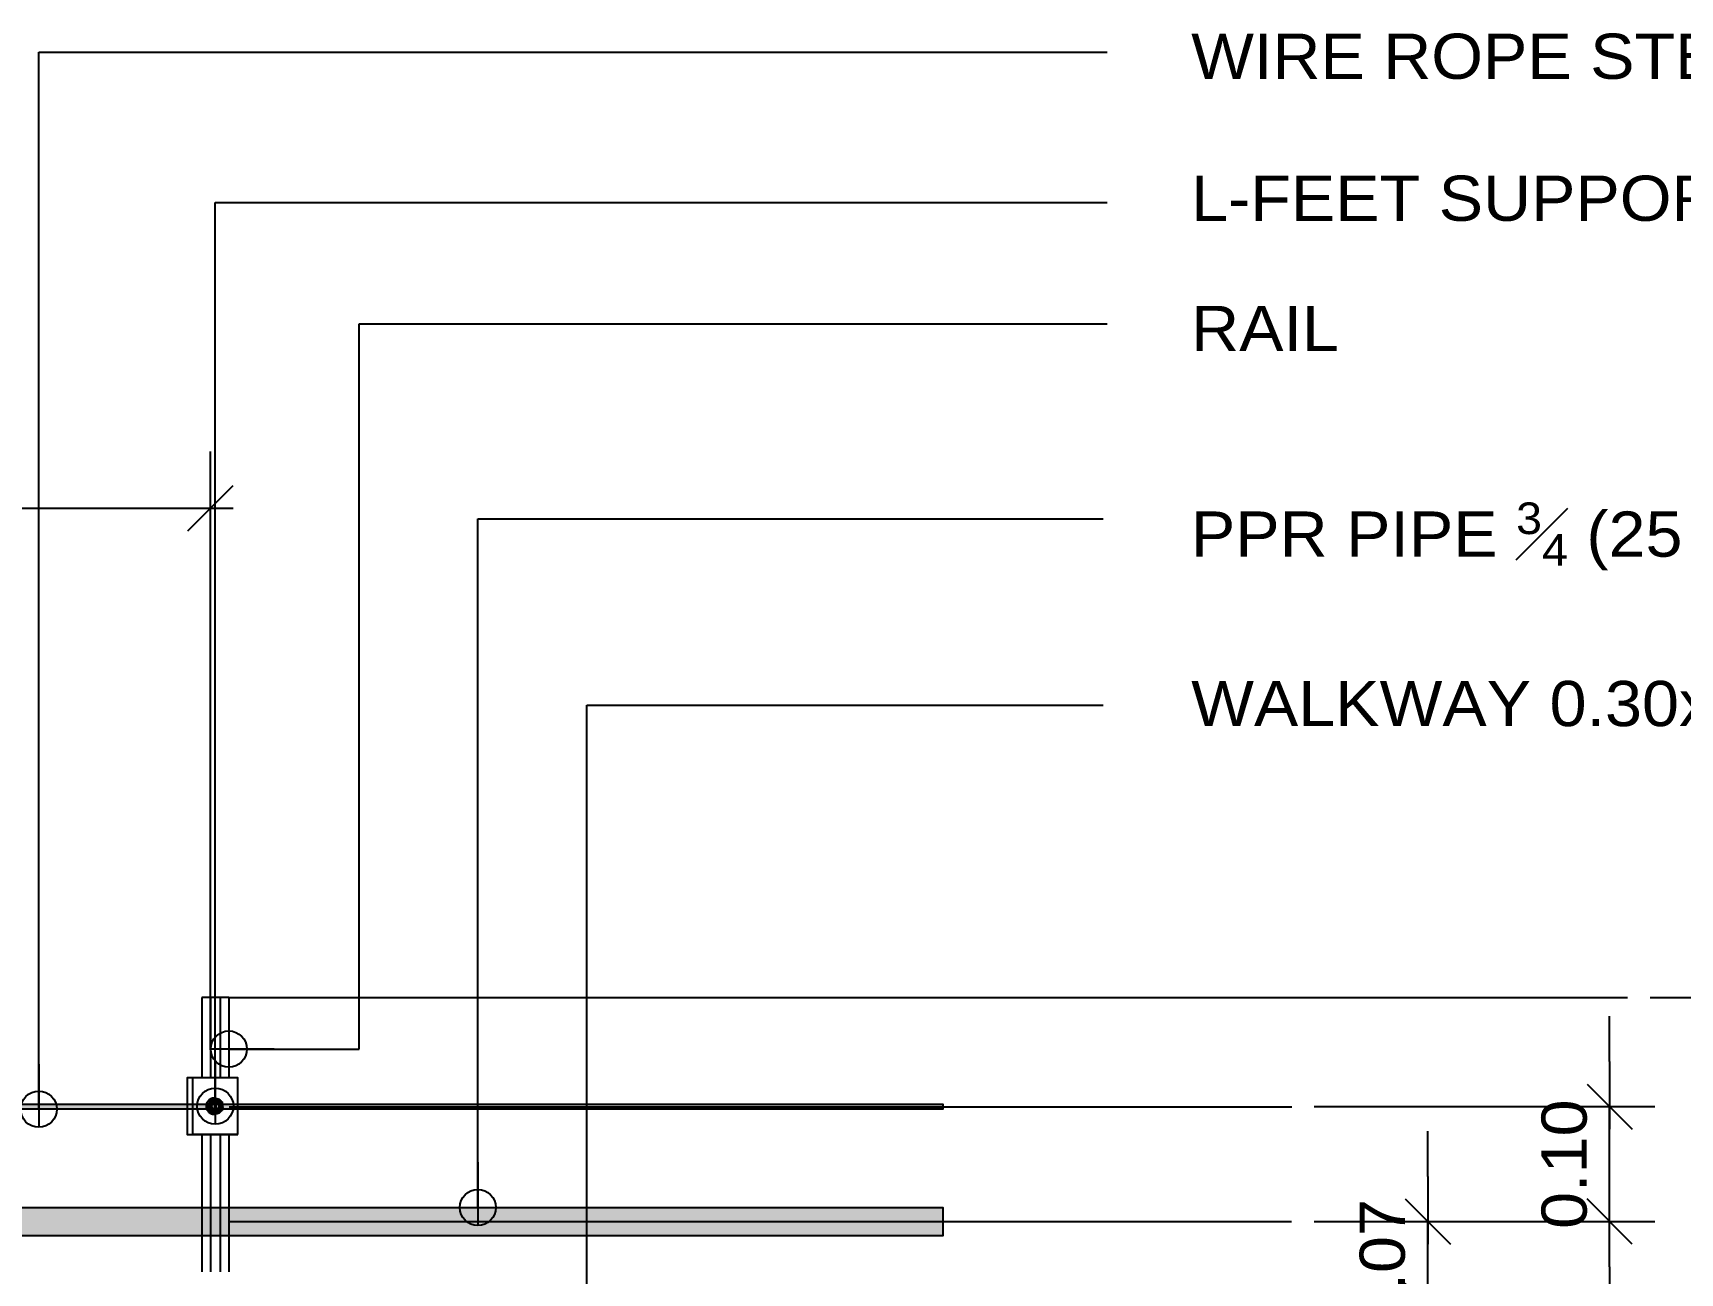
# Model space of a CAD drawing. Header units: millimetres. Extents: x 1732 to 2060, y 1135 to 1322.
# Drawn here: x 1949.1 to 1997.43, y 1285.91 to 1322.29 of the extents above; entities that cross this region are included whole.
import ezdxf

# ---------------------------------------------------------------- set-up
doc = ezdxf.new("R2010")
doc.units = ezdxf.units.MM
doc.linetypes.add('CRH_Centerline_03', pattern=[12, 6, -2, 2, -2])
doc.layers.get('Defpoints').update_dxf_attribs({"color": 2})
doc.layers.add('A-DIMS-0025', color=8, linetype='Continuous', lineweight=18)
doc.layers.add('text', color=7, linetype='Continuous')
doc.styles.add('Codia TRC', font='Cordia.shx', dxfattribs={"width": 0.9})
doc.styles.add('MASTER', font='cordia.shx', dxfattribs={"width": 1.1})
doc.dimstyles.new('C0200', dxfattribs={"dimscale": 0.2, "dimtxt": 1.5, "dimasz": 1, "dimexe": 1, "dimexo": 1, "dimgap": 0.6, "dimtad": 1, "dimtoh": 1, "dimzin": 0, "dimdsep": 46, "dimlunit": 6, "dimtxsty": 'Codia TRC', "dimblk": 'CC', "dimcen": 1, "dimclrd": 256, "dimclre": 256, "dimclrt": 2, "dimadec": 0, "dimazin": 0, "dimtfac": 1, "dimtix": 1, "dimtmove": 2, "dimatfit": 3, "dimldrblk": 'CC', "dimfxl": 1, "dimtolj": 1, "dimtzin": 0, "dimarcsym": 0})
doc.dimstyles.new('E0020', dxfattribs={"dimscale": 0.02, "dimtxt": 1.6, "dimasz": 2, "dimexe": 2, "dimexo": 1, "dimgap": 1, "dimtad": 1, "dimtoh": 1, "dimzin": 0, "dimdsep": 46, "dimlunit": 6, "dimtxsty": 'MASTER', "dimblk": 'AA', "dimcen": 1, "dimclrd": 256, "dimclre": 256, "dimclrt": 2, "dimadec": 0, "dimazin": 0, "dimtfac": 1, "dimtix": 1, "dimtmove": 2, "dimatfit": 3, "dimfxl": 1, "dimtolj": 1, "dimtzin": 0, "dimarcsym": 0})
doc.dimstyles.new('E0025', dxfattribs={"dimscale": 0.025, "dimtxt": 1.6, "dimasz": 1.6, "dimexe": 2, "dimexo": 1, "dimgap": 2, "dimtad": 1, "dimtih": 1, "dimtoh": 1, "dimdec": 4, "dimzin": 0, "dimdsep": 46, "dimlunit": 6, "dimtxsty": 'MASTER', "dimblk": 'AA', "dimcen": 1, "dimclrd": 256, "dimclre": 256, "dimclrt": 256, "dimadec": 0, "dimazin": 0, "dimtfac": 1, "dimtdec": 4, "dimtix": 1, "dimtmove": 2, "dimatfit": 3, "dimfxl": 1, "dimtolj": 1, "dimtzin": 0, "dimarcsym": 0})

# ---------------------------------------------------------------- blocks, each defined once
blk = doc.blocks.new('A$C9f13dd22')
at = {"color": 3, "linetype": 'Continuous'}
for p, q in [((-0.0071, 0.0005), (-0.0075, -0.0003)), ((-0.0071, 0.0006), (-0.0072, 0.0003)), ((-0.0069, 0.0015), (-0.0071, 0.0006)), ((-0.0067, 0.0012), (-0.0071, 0.0005)), ((-0.0066, 0.0024), (-0.0069, 0.0015)), ((-0.0062, 0.0019), (-0.0067, 0.0012)), ((-0.0061, 0.0033), (-0.0066, 0.0024)), ((-0.0064, 0.0017), (-0.0062, 0.0021)), ((-0.0064, 0.0016), (-0.0064, 0.0017)), ((-0.0062, 0.0021), (-0.006, 0.0026)), ((-0.0058, 0.0026), (-0.0062, 0.0019)), ((-0.0055, 0.0041), (-0.0061, 0.0033)), ((-0.006, 0.0026), (-0.0058, 0.003)), ((-0.0058, 0.003), (-0.0055, 0.0034)), ((-0.0054, 0.0034), (-0.0058, 0.0026)), ((-0.0048, 0.0048), (-0.0055, 0.0041)), ((-0.0055, 0.0034), (-0.0052, 0.0038)), ((-0.0054, 0.0006), (-0.0055, -0.0002)), ((-0.005, 0.0041), (-0.0054, 0.0034)), ((-0.0053, 0.0013), (-0.0054, 0.0006)), ((-0.005, 0.0021), (-0.0053, 0.0013)), ((-0.0052, 0.0038), (-0.0051, 0.0039)), ((-0.0046, 0.0048), (-0.005, 0.0041)), ((-0.0046, 0.0028), (-0.005, 0.0021)), ((-0.0044, 0.0052), (-0.0048, 0.0048)), ((-0.0042, 0.0055), (-0.0046, 0.0048)), ((-0.0042, 0.0034), (-0.0046, 0.0028)), ((-0.0044, 0.0001), (-0.0043, 0.0008)), ((-0.0044, -0.0005), (-0.0044, 0.0001)), ((-0.0043, 0.0008), (-0.0041, 0.0014)), ((-0.0038, 0.0062), (-0.0042, 0.0055)), ((-0.0036, 0.0039), (-0.0042, 0.0034)), ((-0.0041, 0.0014), (-0.0038, 0.002)), ((-0.0039, 0.0007), (-0.004, 0)), ((-0.0038, 0.0013), (-0.0039, 0.0007)), ((-0.0029, 0.0062), (-0.0038, 0.0062)), ((-0.0038, 0.002), (-0.0034, 0.0025)), ((-0.0035, 0.002), (-0.0038, 0.0013)), ((-0.003, 0.0044), (-0.0036, 0.0039)), ((-0.0031, 0.0025), (-0.0035, 0.002)), ((-0.0035, 0.0005), (-0.003, 0.0005)), ((0.0035, 0.0005), (-0.0035, 0.0005)), ((-0.0035, 0.0002), (-0.0035, 0.0005)), ((-0.0035, 0), (-0.0035, 0.0002)), ((-0.0034, 0.0025), (-0.003, 0.003)), ((-0.0026, 0.003), (-0.0031, 0.0025)), ((-0.0023, 0.0048), (-0.003, 0.0044)), ((-0.003, 0.003), (-0.0025, 0.0034)), ((-0.0028, 0.001), (-0.003, 0.0005)), ((-0.003, 0.0005), (0.003, 0.0005)), ((-0.002, 0.0062), (-0.0029, 0.0062)), ((-0.0026, 0.0014), (-0.0028, 0.001)), ((-0.002, 0.0034), (-0.0026, 0.003)), ((-0.0024, 0.0019), (-0.0026, 0.0014)), ((-0.0025, 0.0034), (-0.0019, 0.0038)), ((-0.0023, 0.0063), (-0.0024, 0.0062)), ((-0.002, 0.0022), (-0.0024, 0.0019)), ((-0.0014, 0.0065), (-0.0023, 0.0063)), ((-0.0016, 0.0051), (-0.0023, 0.0048)), ((-0.0012, 0.0062), (-0.002, 0.0062)), ((-0.0014, 0.0037), (-0.002, 0.0034)), ((-0.0016, 0.0025), (-0.002, 0.0022)), ((-0.0019, 0.0038), (-0.0013, 0.004)), ((-0.0008, 0.0052), (-0.0016, 0.0051)), ((-0.0012, 0.0028), (-0.0016, 0.0025)), ((-0.0005, 0.0066), (-0.0014, 0.0065)), ((-0.0007, 0.0039), (-0.0014, 0.0037)), ((-0.0013, 0.004), (-0.0006, 0.0041)), ((-0.0004, 0.0062), (-0.0012, 0.0062)), ((-0.0007, 0.0029), (-0.0012, 0.0028)), ((0, 0.0053), (-0.0008, 0.0052)), ((0, 0.004), (-0.0007, 0.0039)), ((-0.0002, 0.003), (-0.0007, 0.0029)), ((-0.0006, 0.0041), (0, 0.0042)), ((-0.0005, 0.0065), (-0.0005, 0.0066)), ((-0.0005, 0.0066), (-0.0005, 0.0066)), ((-0.0005, 0.0066), (-0.0005, 0.0066)), ((-0.0005, 0.0066), (-0.0005, 0.0066)), ((-0.0005, 0.0066), (-0.0005, 0.0066)), ((-0.0005, 0.0066), (-0.0005, 0.0066)), ((-0.0004, 0.0066), (-0.0005, 0.0066)), ((-0.0004, 0.0065), (-0.0005, 0.0065)), ((-0.0003, 0.0066), (-0.0004, 0.0066)), ((-0.0004, 0.0066), (-0.0004, 0.0066)), ((-0.0004, 0.0064), (-0.0004, 0.0065)), ((-0.0004, 0.0065), (-0.0004, 0.0065)), ((-0.0004, 0.0064), (-0.0004, 0.0064)), ((-0.0004, 0.0063), (-0.0004, 0.0064)), ((-0.0004, 0.0062), (-0.0004, 0.0063)), ((0.0004, 0.0062), (-0.0004, 0.0062)), ((-0.0003, 0.0065), (-0.0003, 0.0066)), ((-0.0003, 0.0064), (-0.0003, 0.0065)), ((-0.0003, 0.0065), (-0.0003, 0.0065)), ((-0.0003, 0.0065), (-0.0003, 0.0065)), ((-0.0003, 0.0065), (-0.0003, 0.0065)), ((-0.0003, 0.0063), (-0.0003, 0.0064)), ((-0.0003, 0.0064), (-0.0003, 0.0064)), ((-0.0003, 0.0062), (-0.0003, 0.0063)), ((-0.0003, 0.0063), (-0.0003, 0.0063)), ((0.0002, 0.003), (-0.0002, 0.003)), ((0.0008, 0.0052), (0, 0.0053)), ((0, 0.0042), (0.0006, 0.0041)), ((0.0007, 0.0039), (0, 0.004)), ((0.0007, 0.0029), (0.0002, 0.003)), ((0.0004, 0.0065), (0.0003, 0.0064)), ((0.0003, 0.0064), (0.0004, 0.0064)), ((0.0003, 0.0063), (0.0003, 0.0064)), ((0.0003, 0.0064), (0.0003, 0.0064)), ((0.0003, 0.0064), (0.0003, 0.0064)), ((0.0003, 0.0064), (0.0003, 0.0063)), ((0.0004, 0.0064), (0.0003, 0.0064)), ((0.0003, 0.0064), (0.0003, 0.0064)), ((0.0003, 0.0064), (0.0003, 0.0064)), ((0.0003, 0.0063), (0.0003, 0.0062)), ((0.0003, 0.0063), (0.0003, 0.0063)), ((0.0003, 0.0063), (0.0003, 0.0063)), ((0.0004, 0.0065), (0.0004, 0.0065)), ((0.0004, 0.0065), (0.0004, 0.0065)), ((0.0004, 0.0065), (0.0004, 0.0065)), ((0.0004, 0.0065), (0.0004, 0.0064)), ((0.0005, 0.0065), (0.0004, 0.0065)), ((0.0004, 0.0064), (0.0004, 0.0064)), ((0.0004, 0.0064), (0.0004, 0.0064)), ((0.0004, 0.0064), (0.0004, 0.0064)), ((0.0004, 0.0064), (0.0004, 0.0064)), ((0.0004, 0.0064), (0.0004, 0.0064)), ((0.0004, 0.0064), (0.0004, 0.0064)), ((0.0004, 0.0064), (0.0004, 0.0063)), ((0.0004, 0.0063), (0.0004, 0.0063)), ((0.0004, 0.0063), (0.0004, 0.0063)), ((0.0004, 0.0063), (0.0004, 0.0062)), ((0.0012, 0.0062), (0.0004, 0.0062)), ((0.0005, 0.0065), (0.0005, 0.0065)), ((0.0005, 0.0065), (0.0005, 0.0065)), ((0.0005, 0.0065), (0.0005, 0.0065)), ((0.0005, 0.0065), (0.0005, 0.0065)), ((0.0005, 0.0065), (0.0005, 0.0065)), ((0.0005, 0.0065), (0.0005, 0.0064)), ((0.0014, 0.0064), (0.0005, 0.0065)), ((0.0005, 0.0065), (0.0005, 0.0065)), ((0.0005, 0.0065), (0.0005, 0.0065)), ((0.0005, 0.0064), (0.0005, 0.0064)), ((0.0005, 0.0064), (0.0005, 0.0063)), ((0.0005, 0.0063), (0.0005, 0.0063)), ((0.0005, 0.0063), (0.0005, 0.0062)), ((0.0005, 0.0062), (0.0005, 0.0062)), ((0.0006, 0.0041), (0.0013, 0.004)), ((0.0014, 0.0037), (0.0007, 0.0039)), ((0.0012, 0.0028), (0.0007, 0.0029)), ((0.0016, 0.0051), (0.0008, 0.0052)), ((0.002, 0.0062), (0.0012, 0.0062)), ((0.0016, 0.0025), (0.0012, 0.0028)), ((0.0013, 0.004), (0.0019, 0.0038)), ((0.002, 0.0062), (0.0014, 0.0064)), ((0.002, 0.0034), (0.0014, 0.0037)), ((0.0023, 0.0048), (0.0016, 0.0051)), ((0.002, 0.0022), (0.0016, 0.0025)), ((0.0019, 0.0038), (0.0025, 0.0034)), ((0.0029, 0.0062), (0.002, 0.0062)), ((0.0026, 0.003), (0.002, 0.0034)), ((0.0024, 0.0019), (0.002, 0.0022)), ((0.003, 0.0044), (0.0023, 0.0048)), ((0.0026, 0.0014), (0.0024, 0.0019)), ((0.0025, 0.0034), (0.003, 0.003)), ((0.0031, 0.0025), (0.0026, 0.003)), ((0.0028, 0.001), (0.0026, 0.0014)), ((0.003, 0.0005), (0.0028, 0.001)), ((0.0038, 0.0062), (0.0029, 0.0062)), ((0.0036, 0.0039), (0.003, 0.0044)), ((0.003, 0.003), (0.0034, 0.0025)), ((0.003, 0.0005), (0.0035, 0.0005)), ((0.0035, 0.002), (0.0031, 0.0025)), ((0.0034, 0.0025), (0.0038, 0.002)), ((0.0038, 0.0013), (0.0035, 0.002)), ((0.0035, 0.0005), (0.0035, 0.0002)), ((0.0035, 0.0002), (0.0035, 0)), ((0.0042, 0.0034), (0.0036, 0.0039)), ((0.0042, 0.0055), (0.0038, 0.0062)), ((0.0038, 0.002), (0.0041, 0.0014)), ((0.0039, 0.0007), (0.0038, 0.0013)), ((0.004, 0), (0.0039, 0.0007)), ((0.0041, 0.0014), (0.0043, 0.0008)), ((0.0046, 0.0048), (0.0042, 0.0055)), ((0.0046, 0.0028), (0.0042, 0.0034)), ((0.0043, 0.0008), (0.0044, 0.0001)), ((0.0044, 0.0001), (0.0044, -0.0005)), ((0.0049, 0.0047), (0.0045, 0.005)), ((0.005, 0.0041), (0.0046, 0.0048)), ((0.005, 0.0021), (0.0046, 0.0028)), ((0.0055, 0.004), (0.0049, 0.0047)), ((0.0054, 0.0034), (0.005, 0.0041)), ((0.0053, 0.0013), (0.005, 0.0021)), ((0.0053, 0.0036), (0.0055, 0.0033)), ((0.0054, 0.0006), (0.0053, 0.0013)), ((0.0058, 0.0026), (0.0054, 0.0034)), ((0.0055, -0.0002), (0.0054, 0.0006)), ((0.0061, 0.0032), (0.0055, 0.004)), ((0.0055, 0.0033), (0.0058, 0.0029)), ((0.0058, 0.0029), (0.0061, 0.0024)), ((0.0062, 0.0019), (0.0058, 0.0026)), ((0.0066, 0.0024), (0.0061, 0.0032)), ((0.0061, 0.0024), (0.0063, 0.002)), ((0.0067, 0.0012), (0.0062, 0.0019)), ((0.0063, 0.002), (0.0064, 0.0017)), ((0.0069, 0.0015), (0.0066, 0.0024)), ((0.0071, 0.0005), (0.0067, 0.0012)), ((0.0072, 0.0005), (0.0069, 0.0015)), ((0.0075, -0.0003), (0.0071, 0.0005)), ((0.0072, 0.0003), (0.0072, 0.0005)), ((-0.0075, -0.0003), (-0.0075, -0.0005)), ((-0.0075, -0.0003), (-0.0071, -0.001)), ((-0.0075, -0.0005), (-0.0071, -0.0013)), ((-0.0072, -0.0015), (-0.0072, -0.001)), ((-0.0072, -0.001), (-0.0072, -0.0016)), ((-0.0072, -0.0011), (-0.0072, -0.001)), ((-0.0072, -0.0016), (-0.0072, -0.0011)), ((-0.0071, -0.002), (-0.0072, -0.0015)), ((-0.0072, -0.0016), (-0.007, -0.0026)), ((-0.0071, -0.0021), (-0.0072, -0.0016)), ((-0.0071, -0.001), (-0.0067, -0.0017)), ((-0.0071, -0.0013), (-0.0067, -0.002)), ((-0.007, -0.0025), (-0.0071, -0.002)), ((-0.007, -0.0026), (-0.0071, -0.0021)), ((-0.0069, -0.003), (-0.007, -0.0025)), ((-0.007, -0.0026), (-0.0067, -0.0035)), ((-0.0068, -0.0031), (-0.007, -0.0026)), ((-0.0067, -0.0035), (-0.0069, -0.003)), ((-0.0066, -0.0036), (-0.0068, -0.0031)), ((-0.0067, -0.0017), (-0.0062, -0.0024)), ((-0.0067, -0.002), (-0.0062, -0.0027)), ((-0.0067, -0.0035), (-0.0062, -0.0044)), ((-0.0065, -0.0039), (-0.0067, -0.0035)), ((-0.0066, -0.0023), (-0.0066, -0.002)), ((-0.0064, -0.0027), (-0.0066, -0.0023)), ((-0.0064, -0.004), (-0.0066, -0.0036)), ((-0.0062, -0.0044), (-0.0065, -0.0039)), ((-0.0063, -0.0032), (-0.0064, -0.0027)), ((-0.0062, -0.0045), (-0.0064, -0.004)), ((-0.0061, -0.0037), (-0.0063, -0.0032)), ((-0.0062, -0.0024), (-0.0058, -0.0031)), ((-0.0062, -0.0027), (-0.0058, -0.0034)), ((-0.0062, -0.0044), (-0.0057, -0.0052)), ((-0.0059, -0.0048), (-0.0062, -0.0044)), ((-0.0059, -0.0049), (-0.0062, -0.0045)), ((-0.0058, -0.0041), (-0.0061, -0.0037)), ((-0.0056, -0.0052), (-0.0059, -0.0048)), ((-0.0056, -0.0053), (-0.0059, -0.0049)), ((-0.0058, -0.0031), (-0.0054, -0.0038)), ((-0.0058, -0.0034), (-0.0054, -0.0041)), ((-0.0056, -0.0045), (-0.0058, -0.0041)), ((-0.0057, -0.0052), (-0.005, -0.0059)), ((-0.0053, -0.0049), (-0.0056, -0.0045)), ((-0.0053, -0.0056), (-0.0056, -0.0052)), ((-0.0052, -0.0057), (-0.0056, -0.0053)), ((-0.0055, -0.0002), (-0.0054, -0.001)), ((-0.0054, -0.001), (-0.0053, -0.0018)), ((-0.0054, -0.0038), (-0.005, -0.0046)), ((-0.0054, -0.0041), (-0.005, -0.0048)), ((-0.0053, -0.0018), (-0.005, -0.0025)), ((-0.0049, -0.0053), (-0.0053, -0.0049)), ((-0.0049, -0.006), (-0.0053, -0.0056)), ((-0.0049, -0.006), (-0.0052, -0.0057)), ((-0.005, -0.0025), (-0.0046, -0.0032)), ((-0.005, -0.0046), (-0.0046, -0.0053)), ((-0.005, -0.0048), (-0.0046, -0.0055)), ((-0.005, -0.0059), (-0.0042, -0.0066)), ((-0.0046, -0.0056), (-0.0049, -0.0053)), ((-0.0045, -0.0064), (-0.0049, -0.006)), ((-0.0045, -0.0063), (-0.0049, -0.006)), ((-0.0046, -0.0032), (-0.0042, -0.0038)), ((-0.0046, -0.0053), (-0.0042, -0.006)), ((-0.0046, -0.0055), (-0.0042, -0.0062)), ((-0.0045, -0.0057), (-0.0046, -0.0056)), ((-0.0041, -0.0066), (-0.0045, -0.0063)), ((-0.0041, -0.0067), (-0.0045, -0.0064)), ((-0.0043, -0.0012), (-0.0044, -0.0005)), ((-0.0041, -0.0018), (-0.0043, -0.0012)), ((-0.0042, -0.0038), (-0.0036, -0.0044)), ((-0.0042, -0.006), (-0.0038, -0.0068)), ((-0.0042, -0.0062), (-0.0038, -0.007)), ((-0.0042, -0.0066), (-0.0039, -0.0068)), ((-0.0038, -0.0024), (-0.0041, -0.0018)), ((-0.0039, -0.0067), (-0.0041, -0.0066)), ((-0.0039, -0.0068), (-0.0041, -0.0067)), ((-0.004, 0), (-0.0039, -0.0007)), ((-0.0039, -0.0007), (-0.0038, -0.0014)), ((-0.0038, -0.0014), (-0.0035, -0.002)), ((-0.0034, -0.003), (-0.0038, -0.0024)), ((-0.0038, -0.0068), (-0.0038, -0.007)), ((-0.0038, -0.0068), (-0.0029, -0.0068)), ((-0.0038, -0.007), (-0.0029, -0.007)), ((-0.0036, -0.0044), (-0.003, -0.0048)), ((-0.0032, -0.0072), (-0.0036, -0.007)), ((-0.0035, -0.0003), (-0.0035, 0)), ((-0.0035, -0.0005), (-0.0035, -0.0003)), ((-0.003, -0.0005), (-0.0035, -0.0005)), ((-0.0035, -0.002), (-0.0031, -0.0026)), ((-0.0032, -0.0071), (-0.0035, -0.007)), ((-0.0035, -0.007), (-0.0034, -0.0071)), ((-0.003, -0.0034), (-0.0034, -0.003)), ((-0.0034, -0.0071), (-0.0025, -0.0075)), ((-0.0028, -0.0073), (-0.0032, -0.0071)), ((-0.0027, -0.0074), (-0.0032, -0.0072)), ((-0.0031, -0.0026), (-0.0026, -0.0031)), ((-0.003, -0.0005), (0.003, -0.0005)), ((-0.003, -0.0005), (-0.0028, -0.001)), ((-0.0025, -0.0039), (-0.003, -0.0034)), ((-0.003, -0.0048), (-0.0023, -0.0052)), ((-0.0029, -0.0068), (-0.002, -0.0067)), ((-0.0029, -0.007), (-0.002, -0.007)), ((-0.0028, -0.001), (-0.0026, -0.0014)), ((-0.0023, -0.0075), (-0.0028, -0.0073)), ((-0.0022, -0.0076), (-0.0027, -0.0074)), ((-0.0026, -0.0014), (-0.0024, -0.0018)), ((-0.0026, -0.0031), (-0.002, -0.0035)), ((-0.0019, -0.0042), (-0.0025, -0.0039)), ((-0.0025, -0.0075), (-0.0015, -0.0078)), ((-0.0024, -0.0018), (-0.002, -0.0022)), ((-0.0023, -0.0052), (-0.0016, -0.0055)), ((-0.002, -0.0071), (-0.0023, -0.007)), ((-0.0018, -0.0077), (-0.0023, -0.0075)), ((-0.0017, -0.0077), (-0.0022, -0.0076)), ((-0.002, -0.0022), (-0.0016, -0.0025)), ((-0.002, -0.0035), (-0.0014, -0.0038)), ((-0.002, -0.0067), (-0.0012, -0.0067)), ((-0.002, -0.007), (-0.0012, -0.007)), ((-0.0015, -0.0072), (-0.002, -0.0071)), ((-0.0013, -0.0044), (-0.0019, -0.0042)), ((-0.0013, -0.0078), (-0.0018, -0.0077)), ((-0.0012, -0.0078), (-0.0017, -0.0077)), ((-0.0016, -0.0025), (-0.0012, -0.0027)), ((-0.0016, -0.0055), (-0.0008, -0.0057)), ((-0.001, -0.0073), (-0.0015, -0.0072)), ((-0.0015, -0.0078), (-0.0005, -0.0079)), ((-0.0014, -0.0038), (-0.0007, -0.004)), ((-0.0006, -0.0046), (-0.0013, -0.0044)), ((-0.0008, -0.0078), (-0.0013, -0.0078)), ((-0.0012, -0.0027), (-0.0007, -0.0029)), ((-0.0012, -0.0067), (-0.0004, -0.0067)), ((-0.0012, -0.007), (-0.0004, -0.007)), ((-0.0007, -0.0079), (-0.0012, -0.0078)), ((-0.0005, -0.0074), (-0.001, -0.0073)), ((-0.0008, -0.0057), (0, -0.0057)), ((-0.0003, -0.0079), (-0.0008, -0.0078)), ((-0.0007, -0.0029), (-0.0002, -0.003)), ((-0.0007, -0.004), (0, -0.004)), ((-0.0002, -0.0079), (-0.0007, -0.0079)), ((0, -0.0046), (-0.0006, -0.0046)), ((0, -0.0074), (-0.0005, -0.0074)), ((-0.0005, -0.0079), (0.0005, -0.0079)), ((-0.0004, -0.0067), (0.0004, -0.0067)), ((-0.0004, -0.007), (0.0004, -0.007)), ((0.0002, -0.0079), (-0.0003, -0.0079)), ((-0.0002, -0.003), (0.0002, -0.003)), ((0.0003, -0.0079), (-0.0002, -0.0079)), ((0, -0.004), (0.0007, -0.004)), ((0, -0.0042), (0.0008, -0.0041)), ((0.0006, -0.0046), (0, -0.0046)), ((0, -0.0057), (0.0008, -0.0057)), ((0.0005, -0.0074), (0, -0.0074)), ((0.0002, -0.003), (0.0007, -0.0029)), ((0.0007, -0.0078), (0.0002, -0.0079)), ((0.0008, -0.0079), (0.0003, -0.0079)), ((0.0004, -0.0067), (0.0012, -0.0067)), ((0.0004, -0.007), (0.0012, -0.007)), ((0.0009, -0.0073), (0.0005, -0.0074)), ((0.0005, -0.0079), (0.0015, -0.0078)), ((0.0013, -0.0044), (0.0006, -0.0046)), ((0.0007, -0.0029), (0.0012, -0.0027)), ((0.0007, -0.004), (0.0014, -0.0038)), ((0.0013, -0.0078), (0.0007, -0.0078)), ((0.0008, -0.0041), (0.0015, -0.0039)), ((0.0008, -0.0057), (0.0016, -0.0055)), ((0.0013, -0.0078), (0.0008, -0.0079)), ((0.0014, -0.0073), (0.0009, -0.0073)), ((0.0012, -0.0027), (0.0016, -0.0025)), ((0.0012, -0.0067), (0.002, -0.0067)), ((0.0012, -0.007), (0.002, -0.007)), ((0.0019, -0.0042), (0.0013, -0.0044)), ((0.0018, -0.0077), (0.0013, -0.0078)), ((0.0018, -0.0077), (0.0013, -0.0078)), ((0.0014, -0.0038), (0.002, -0.0035)), ((0.0019, -0.0071), (0.0014, -0.0073)), ((0.0015, -0.0039), (0.0022, -0.0035)), ((0.0015, -0.0078), (0.0024, -0.0075)), ((0.0016, -0.0025), (0.002, -0.0022)), ((0.0016, -0.0055), (0.0023, -0.0052)), ((0.0022, -0.0075), (0.0018, -0.0077)), ((0.0023, -0.0076), (0.0018, -0.0077)), ((0.0025, -0.0039), (0.0019, -0.0042)), ((0.0023, -0.007), (0.0019, -0.0071)), ((0.002, -0.0022), (0.0024, -0.0018)), ((0.002, -0.0035), (0.0026, -0.0031)), ((0.002, -0.0067), (0.0029, -0.0068)), ((0.002, -0.007), (0.0029, -0.007)), ((0.0022, -0.0035), (0.0028, -0.003)), ((0.0027, -0.0074), (0.0022, -0.0075)), ((0.0023, -0.0052), (0.003, -0.0048)), ((0.0028, -0.0074), (0.0023, -0.0076)), ((0.0024, -0.0018), (0.0026, -0.0014)), ((0.0024, -0.0075), (0.0033, -0.0071)), ((0.003, -0.0034), (0.0025, -0.0039)), ((0.0026, -0.0014), (0.0028, -0.001)), ((0.0026, -0.0031), (0.0031, -0.0026)), ((0.0032, -0.0072), (0.0027, -0.0074)), ((0.0028, -0.001), (0.003, -0.0005)), ((0.0028, -0.003), (0.0033, -0.0024)), ((0.0032, -0.0072), (0.0028, -0.0074)), ((0.0029, -0.0068), (0.0038, -0.0068)), ((0.0029, -0.007), (0.0038, -0.007)), ((0.0035, -0.0005), (0.003, -0.0005)), ((0.0034, -0.003), (0.003, -0.0034)), ((0.003, -0.0048), (0.0036, -0.0044)), ((0.0031, -0.0026), (0.0035, -0.002)), ((0.0035, -0.007), (0.0032, -0.0072)), ((0.0036, -0.007), (0.0032, -0.0072)), ((0.0033, -0.0024), (0.0037, -0.0017)), ((0.0033, -0.0071), (0.0036, -0.007)), ((0.0038, -0.0024), (0.0034, -0.003)), ((0.0035, 0), (0.0035, -0.0003)), ((0.0035, -0.0003), (0.0035, -0.0005)), ((0.0035, -0.002), (0.0038, -0.0014)), ((0.0036, -0.0044), (0.0042, -0.0038)), ((0.0037, -0.0017), (0.0039, -0.001)), ((0.0038, -0.0014), (0.0039, -0.0007)), ((0.0041, -0.0018), (0.0038, -0.0024)), ((0.0038, -0.0068), (0.0042, -0.006)), ((0.0038, -0.007), (0.0042, -0.0062)), ((0.0041, -0.0067), (0.0038, -0.0068)), ((0.0038, -0.0068), (0.0038, -0.007)), ((0.0039, -0.0007), (0.004, 0)), ((0.0039, -0.001), (0.004, -0.0002)), ((0.0039, -0.0068), (0.0042, -0.0066)), ((0.0041, -0.0066), (0.0039, -0.0068)), ((0.004, -0.0002), (0.004, -0.0002)), ((0.0043, -0.0012), (0.0041, -0.0018)), ((0.0045, -0.0063), (0.0041, -0.0066)), ((0.0045, -0.0063), (0.0041, -0.0067)), ((0.0042, -0.0038), (0.0046, -0.0032)), ((0.0042, -0.006), (0.0046, -0.0053)), ((0.0042, -0.0062), (0.0046, -0.0055)), ((0.0042, -0.0066), (0.005, -0.006)), ((0.0044, -0.0005), (0.0043, -0.0012)), ((0.0049, -0.0054), (0.0045, -0.0057)), ((0.0045, -0.0057), (0.0045, -0.0057)), ((0.0049, -0.006), (0.0045, -0.0063)), ((0.0049, -0.006), (0.0045, -0.0063)), ((0.0046, -0.0032), (0.005, -0.0025)), ((0.0046, -0.0053), (0.005, -0.0046)), ((0.0046, -0.0055), (0.005, -0.0048)), ((0.0052, -0.005), (0.0049, -0.0054)), ((0.0053, -0.0057), (0.0049, -0.006)), ((0.0052, -0.0057), (0.0049, -0.006)), ((0.005, -0.0025), (0.0053, -0.0018)), ((0.005, -0.0046), (0.0054, -0.0038)), ((0.005, -0.0048), (0.0054, -0.0041)), ((0.005, -0.006), (0.0056, -0.0053)), ((0.0055, -0.0046), (0.0052, -0.005)), ((0.0056, -0.0053), (0.0052, -0.0057)), ((0.0053, -0.0018), (0.0054, -0.001)), ((0.0056, -0.0053), (0.0053, -0.0057)), ((0.0054, -0.001), (0.0055, -0.0002)), ((0.0054, -0.0038), (0.0058, -0.0031)), ((0.0054, -0.0041), (0.0058, -0.0034)), ((0.0058, -0.0042), (0.0055, -0.0046)), ((0.0056, -0.0053), (0.0062, -0.0044)), ((0.0059, -0.0049), (0.0056, -0.0053)), ((0.0059, -0.0049), (0.0056, -0.0053)), ((0.0058, -0.0031), (0.0062, -0.0024)), ((0.0058, -0.0034), (0.0062, -0.0027)), ((0.006, -0.0038), (0.0058, -0.0042)), ((0.0062, -0.0044), (0.0059, -0.0049)), ((0.0062, -0.0044), (0.0059, -0.0049)), ((0.0062, -0.0033), (0.006, -0.0038)), ((0.0062, -0.0024), (0.0067, -0.0017)), ((0.0062, -0.0027), (0.0067, -0.002)), ((0.0064, -0.0029), (0.0062, -0.0033)), ((0.0062, -0.0044), (0.0067, -0.0036)), ((0.0065, -0.004), (0.0062, -0.0044)), ((0.0064, -0.004), (0.0062, -0.0044)), ((0.0066, -0.0024), (0.0064, -0.0029)), ((0.0067, -0.0035), (0.0064, -0.004)), ((0.0067, -0.0035), (0.0065, -0.004)), ((0.0067, -0.002), (0.0066, -0.0024)), ((0.0067, -0.0017), (0.0071, -0.001)), ((0.0067, -0.002), (0.0071, -0.0013)), ((0.0067, -0.0036), (0.007, -0.0026)), ((0.0069, -0.0031), (0.0067, -0.0035)), ((0.0068, -0.0031), (0.0067, -0.0035)), ((0.007, -0.0026), (0.0068, -0.0031)), ((0.007, -0.0026), (0.0069, -0.0031)), ((0.007, -0.0026), (0.0072, -0.0016)), ((0.0071, -0.0021), (0.007, -0.0026)), ((0.0071, -0.0021), (0.007, -0.0026)), ((0.0071, -0.001), (0.0075, -0.0003)), ((0.0071, -0.0013), (0.0075, -0.0005)), ((0.0072, -0.0016), (0.0071, -0.0021)), ((0.0072, -0.0016), (0.0071, -0.0021)), ((0.0072, -0.001), (0.0072, -0.0011)), ((0.0072, -0.001), (0.0072, -0.0011)), ((0.0072, -0.0016), (0.0072, -0.001)), ((0.0072, -0.0011), (0.0072, -0.0016)), ((0.0072, -0.0011), (0.0072, -0.0016)), ((0.0075, -0.0003), (0.0075, -0.0005))]:
    blk.add_line(p, q, dxfattribs=at)
at = {"color": 3}
for p, q in [((0.0005, 0), (-0.0005, 0)), ((0, 0.0005), (0, -0.0005))]:
    blk.add_line(p, q, dxfattribs=at)
blk = doc.blocks.new('A$C67de95f4')
at = {"color": 3}
for p, q in [((-0.025, 0.02), (-0.025, -0.02)), ((-0.025, -0.02), (0.025, -0.02))]:
    blk.add_line(p, q, dxfattribs=at)
blk.add_lwpolyline([(-0.025, 0.02), (0.025, 0.02), (0.025, -0.025), (-0.025, -0.025)], close=True, dxfattribs=at)
blk.add_blockref('A$C9f13dd22', (0, 0), dxfattribs=at)
blk = doc.blocks.new('CC')
at = {"color": 8}
blk.add_line((-1, 0), (0.4, 0), dxfattribs=at)
at = {"color": 3}
blk.add_circle((0, 0), 0.4, dxfattribs=at)
blk = doc.blocks.new('AA')
at = {"color": 3}
blk.add_line((-0.5, -0.5), (0.5, 0.5), dxfattribs=at)
at = {"color": 8}
blk.add_line((-1, 0), (0.5, 0), dxfattribs=at)
blk = doc.blocks.new('*D24')
at = {"layer": 'Defpoints', "color": 0}
for p in [(-0.6479, 1.2774), (-3.0462, 0.7733), (-0.6479, 0.7733)]:
    blk.add_point(p, dxfattribs=at)
at = {"layer": 'text', "lineweight": -2}
for p, q in [((-3.0462, 0.7983), (-3.0462, 1.3274)), ((-0.6479, 0.7983), (-0.6479, 1.3274)), ((-3.0062, 1.2774), (-0.6879, 1.2774))]:
    blk.add_line(p, q, dxfattribs=at)
at = {"layer": 'text', "linetype": 'ByBlock', "lineweight": -2, "xscale": 0.04, "yscale": 0.04, "zscale": 0.04, "rotation": 180}
blk.add_blockref('AA', (-3.0462, 1.2774), dxfattribs=at)
at = {"layer": 'text', "linetype": 'ByBlock', "lineweight": -2, "xscale": 0.04, "yscale": 0.04, "zscale": 0.04}
blk.add_blockref('AA', (-0.6479, 1.2774), dxfattribs=at)
at = {"layer": 'text', "insert": (-1.8471, 1.3474), "char_height": 0.04, "attachment_point": 5, "style": 'MASTER'}
blk.add_mtext('\\A1;LIFELINE SUPPORT{\\A1;.}', dxfattribs=at)
blk = doc.blocks.new('*D25')
at = {"lineweight": -2}
for p, q in [((0.6259, 0.8444), (0.8024, 0.8444)), ((0.7624, 0.8044), (0.7624, -0.013)), ((0.6259, -0.053), (0.8024, -0.053))]:
    blk.add_line(p, q, dxfattribs=at)
at = {"layer": 'Defpoints', "color": 0}
for p in [(0.6059, 0.8444), (0.6059, -0.053), (0.7624, -0.053)]:
    blk.add_point(p, dxfattribs=at)
at = {"linetype": 'ByBlock', "lineweight": -2, "xscale": 0.04, "yscale": 0.04, "zscale": 0.04}
for p, rotation in [((0.7624, 0.8444), 90.00000000058067), ((0.7624, -0.053), 270.0000000005807)]:
    blk.add_blockref('AA', p, dxfattribs=dict(at, rotation=rotation))
at = {"insert": (0.7224, 0.3957), "char_height": 0.04, "attachment_point": 5, "rotation": 90, "style": 'MASTER'}
blk.add_mtext('\\A1;0.90', dxfattribs=at)
blk = doc.blocks.new('*D28')
at = {"lineweight": -2}
for p, q in [((0.5901, 0.7879), (0.5901, 0.8279)), ((0.3287, 0.7479), (0.6301, 0.7479)), ((0.5901, 0.6462), (0.5901, 0.7479)), ((0.3287, 0.6462), (0.6301, 0.6462)), ((0.5901, 0.6062), (0.5901, 0.5662))]:
    blk.add_line(p, q, dxfattribs=at)
at = {"layer": 'Defpoints', "color": 0}
for p in [(0.3087, 0.7479), (0.5901, 0.7479), (0.3087, 0.6462)]:
    blk.add_point(p, dxfattribs=at)
at = {"linetype": 'ByBlock', "lineweight": -2, "xscale": 0.04, "yscale": 0.04, "zscale": 0.04}
for p, rotation in [((0.5901, 0.7479), 270), ((0.5901, 0.6462), 90)]:
    blk.add_blockref('AA', p, dxfattribs=dict(at, rotation=rotation))
at = {"insert": (0.5501, 0.697), "char_height": 0.04, "attachment_point": 5, "rotation": 90, "style": 'MASTER'}
blk.add_mtext('\\A1;0.10', dxfattribs=at)
blk = doc.blocks.new('*D29')
at = {"lineweight": -2}
for p, q in [((0.4292, 0.6862), (0.4292, 0.7262)), ((0.3601, 0.6462), (0.4692, 0.6462)), ((0.4292, 0.5715), (0.4292, 0.6462)), ((0.3601, 0.5715), (0.4692, 0.5715)), ((0.4292, 0.5315), (0.4292, 0.4915))]:
    blk.add_line(p, q, dxfattribs=at)
at = {"layer": 'Defpoints', "color": 0}
for p in [(0.3401, 0.6462), (0.4292, 0.6462), (0.3401, 0.5715)]:
    blk.add_point(p, dxfattribs=at)
at = {"linetype": 'ByBlock', "lineweight": -2, "xscale": 0.04, "yscale": 0.04, "zscale": 0.04}
for p, rotation in [((0.4292, 0.6462), 270), ((0.4292, 0.5715), 90)]:
    blk.add_blockref('AA', p, dxfattribs=dict(at, rotation=rotation))
at = {"insert": (0.3892, 0.6089), "char_height": 0.04, "attachment_point": 5, "rotation": 90, "style": 'MASTER'}
blk.add_mtext('\\A1;0.07', dxfattribs=at)
blk = doc.blocks.new('G$C7D58528E')
h = blk.add_hatch(color=130)
h.dxf.hatch_style = 1
h.paths.add_polyline_path([(-6.08962, 0.74562), (-6.08962, 0.75009), (0, 0.75009), (0, 0.74562), (-6.08962, 0.74562)])
h = blk.add_hatch(color=80)
h.dxf.hatch_style = 1
h.paths.add_polyline_path([(-6.09, 0.63368), (-6.09, 0.65868), (0, 0.65868), (0, 0.63368), (-6.09, 0.63368)])
at = {"color": 8, "linetype": 'Continuous'}
for p, q in [((-0.63168, 0.84442), (-0.65568, 0.84442)), ((-0.65568, 0.84442), (-0.65568, 0.77333)), ((-0.64793, 0.84442), (-0.64793, 0.77333)), ((-0.63943, 0.84442), (-0.63943, 0.77333)), ((-0.63168, 0.84442), (-0.63168, 0.77333)), ((-0.65568, 0.72333), (-0.65568, 0.72333)), ((-0.65568, 0.72333), (-0.65568, 0.60179)), ((-0.64793, 0.72333), (-0.64793, 0.72333)), ((-0.64793, 0.72333), (-0.64793, 0.60179)), ((-0.63943, 0.72333), (-0.63943, 0.72333)), ((-0.63943, 0.72333), (-0.63943, 0.60179)), ((-0.63168, 0.72333), (-0.63168, 0.72333)), ((-0.63168, 0.72333), (-0.63168, 0.60179))]:
    blk.add_line(p, q, dxfattribs=at)
at = {"color": 7, "linetype": 'CRH_Centerline_03'}
for p, q in [((-0.63168, 0.84442), (0.60587, 0.84442)), ((-0.63137, 0.74785), (0.30902, 0.74785)), ((-0.63168, 0.64618), (0.3087, 0.64618))]:
    blk.add_line(p, q, dxfattribs=at)
at = {"color": 10}
blk.add_lwpolyline([(-0.51637, 1.44043), (0.14562, 1.44043)], dxfattribs=at)
at = {"color": 130}
blk.add_lwpolyline([(-6.08962, 0.74562), (-6.08962, 0.75009), (0, 0.75009), (0, 0.74562)], close=True, dxfattribs=at)
at = {"color": 80}
blk.add_lwpolyline([(-6.09, 0.63368), (-6.09, 0.65868), (0, 0.65868), (0, 0.63368)], close=True, dxfattribs=at)
at = {"xscale": -1, "rotation": 270}
blk.add_blockref('A$C67de95f4', (-0.64368, 0.74833), dxfattribs=at)
at = {"color": 7, "insert": (0.2196, 1.22236), "char_height": 0.04, "width": 1.1234423, "attachment_point": 7, "style": 'MASTER'}
blk.add_mtext('\\A1;PPR PIPE {\\H0.7x;\\S3#4;} (25 mm.)', dxfattribs=at)
at = {"layer": 'A-DIMS-0025', "color": 7, "char_height": 0.04, "attachment_point": 7, "style": 'MASTER'}
for s, insert in [('\\A1;WIRE ROPE STEEL', (0.21983, 1.65655)), ('\\A1;L-FEET SUPPORT LIFELINE @ 2.40 m. ', (0.21983, 1.52347)), ('\\A1;RAIL', (0.21983, 1.41625)), ('\\A1;WALKWAY 0.30x2.40x0.03 m.', (0.21983, 1.08394))]:
    blk.add_mtext(s, dxfattribs=dict(at, insert=insert))
for p1, p2, distance, override, picture, middle in [((0.60587, 0.84442), (0.60587, -0.053), 0.15656, {"dimtxt": 2, "dimclrt": 256}, '*D25', (0.72243, 0.39571)), ((0.3087, 0.64618), (0.3087, 0.74785), -0.28138, {"dimtxt": 2, "dimtxsty": 'MASTER', "dimclrt": 256}, '*D28', (0.55008, 0.69702)), ((0.34012, 0.57154), (0.34012, 0.64618), -0.08905, {"dimtxt": 2, "dimtxsty": 'MASTER', "dimclrt": 256}, '*D29', (0.38916, 0.60886))]:
    dim = blk.add_aligned_dim(p1=p1, p2=p2, distance=distance, dimstyle='E0020', override=override)
    dim.commit()
    dim.dimension.update_dxf_attribs({"geometry": picture, "text_midpoint": middle})
at = {"layer": 'text'}
dim = blk.add_aligned_dim(p1=(-3.04618, 0.77333), p2=(-0.64793, 0.77333), distance=0.50411, text='LIFELINE SUPPORT{\\A1;.}', dimstyle='E0025', override={"dimtxsty": 'MASTER'}, dxfattribs=at)
dim.commit()
dim.dimension.update_dxf_attribs({"geometry": '*D24', "text_midpoint": (-1.84706, 1.34744)})
at = {"color": 10}
for points, override in [([(-0.79993, 0.74562), (-0.79993, 1.68072), (0.14562, 1.68072)], {"dimasz": 0.2, "dimgap": 1, "dimtad": 0, "dimclrd": 10}), ([(-0.79993, 0.74562), (-0.79993, 1.68072), (0.14562, 1.68072)], {"dimasz": 0.2, "dimgap": 1, "dimtad": 0, "dimclrd": 10}), ([(-0.64368, 0.74833), (-0.64368, 1.54765), (0.14562, 1.54765)], {"dimasz": 0.2, "dimtad": 0, "dimclrd": 10}), ([(-0.63168, 0.79888), (-0.51637, 0.79888), (-0.51637, 1.44043)], {"dimasz": 0.2, "dimtad": 0, "dimclrd": 10}), ([(-0.41136, 0.65868), (-0.41136, 1.26795), (0.14187, 1.26795)], {"dimasz": 0.2, "dimtad": 0, "dimclrd": 10}), ([(-0.31493, 0.54618), (-0.31493, 1.10304), (0.14187, 1.10304)], {"dimasz": 0.2, "dimtad": 0, "dimclrd": 10})]:
    blk.add_leader(points, dimstyle='C0200', override=override, dxfattribs=at)

msp = doc.modelspace()

# ---------------------------------------------------------------- block references
at = {"xscale": 33.15859415608583, "yscale": 33.15859415608583, "zscale": 33.15859415608583}
msp.add_blockref('G$C7D58528E', (1975.795, 1265.996), dxfattribs=at)

doc.saveas('drawing.dxf')
